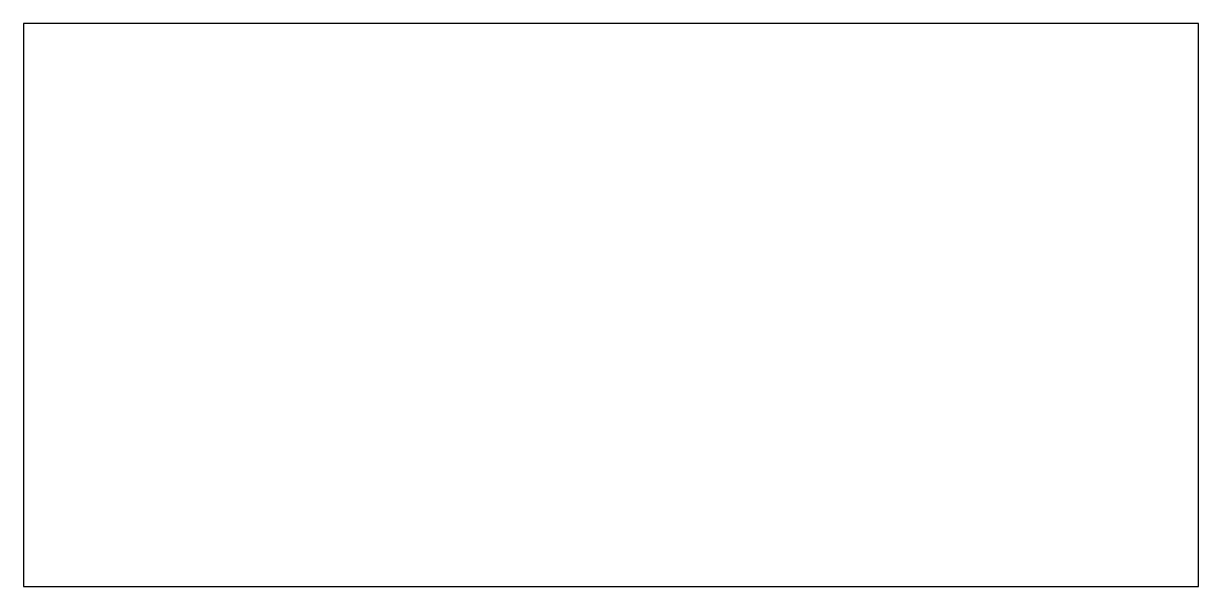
# Model space of a CAD drawing. Header units: metres. Extents: x -18.5 to -15.6, y -1.1 to 46.5.
# Drawn here: x -18.55 to -15.55, y -1.1 to 0.338 of the extents above.
import ezdxf

# ---------------------------------------------------------------- set-up
doc = ezdxf.new("R2010")
doc.units = ezdxf.units.M

msp = doc.modelspace()

# ---------------------------------------------------------------- linework, layer by layer
for p, q in [((-17.9902, 0.3383), (-18.55, 0.3383)), ((-18.55, 0.3383), (-18.55, 0.2208)), ((-15.55, 0.3383), (-17.9902, 0.3383)), ((-15.55, 0.1828), (-15.55, 0.3383)), ((-18.55, 0.2208), (-18.55, -1.1)), ((-15.55, 0.0971), (-15.55, 0.1828)), ((-15.55, -1.1), (-15.55, 0.0971)), ((-18.55, -1.1), (-16.6807, -1.1)), ((-16.6807, -1.1), (-15.55, -1.1)), ((-16.6807, -1.1), (-16.6807, -1.1))]:
    msp.add_line(p, q)

doc.saveas('drawing.dxf')
